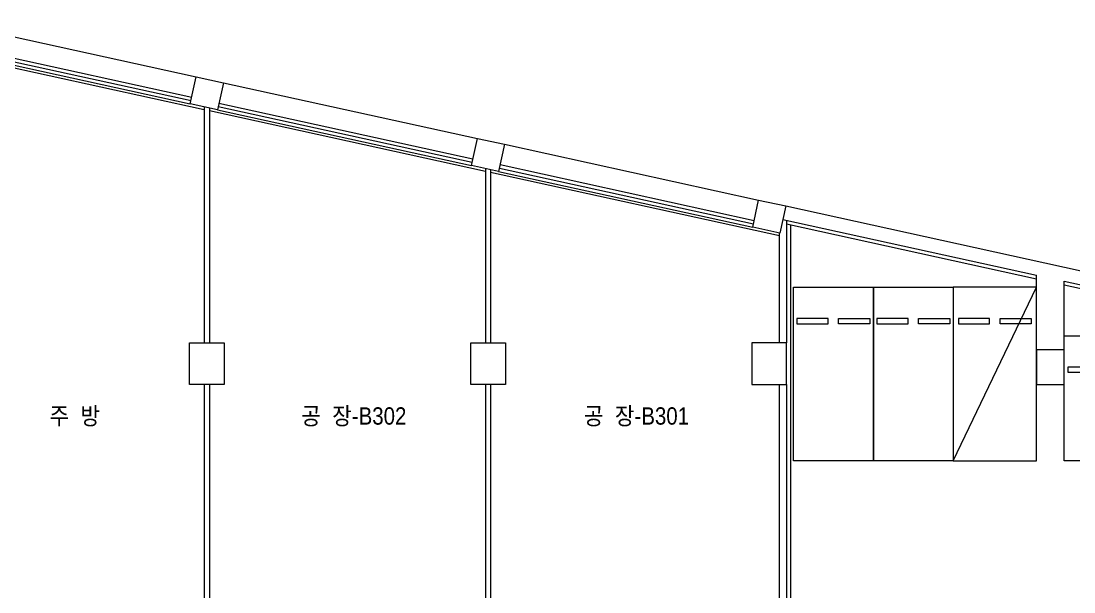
# Model space of a CAD drawing. Header units: millimetres. Extents: x 43806 to 399860, y -65551 to 59129.
# Drawn here: x 68934 to 99265, y -20453 to -4002 of the extents above; entities that cross this region are included whole.
import ezdxf
from ezdxf.enums import TextEntityAlignment as Align

# ---------------------------------------------------------------- set-up
doc = ezdxf.new("R2010")
doc.units = ezdxf.units.MM
doc.header["$LTSCALE"] = 400
doc.header["$MEASUREMENT"] = 0
doc.layers.add('A', color=8, linetype='CONTINUOUS', lineweight=0)
doc.styles.add('CS', font='', dxfattribs={"height": 300})
doc.styles.get('CS').set_extended_font_data('HYwulM')

msp = doc.modelspace()

# ---------------------------------------------------------------- linework, layer by layer
at = {"layer": 'A', "ltscale": 2}
for p, q in [((66663, -4002), (73981, -5607)), ((66534, -4588), (73853, -6193)), ((66686, -4724), (73831, -6290)), ((66686, -4826), (73810, -6388)), ((66686, -4898), (74211, -6548)), ((74763, -5778), (82081, -7383)), ((74634, -6364), (81953, -7969)), ((74211, -6476), (74211, -13274)), ((74361, -6509), (74361, -13274)), ((74361, -6581), (82311, -8324)), ((74591, -6559), (81910, -8164)), ((74613, -6462), (81931, -8067)), ((82863, -7554), (90181, -9159)), ((82734, -8140), (90053, -9745)), ((82311, -8252), (82311, -13274)), ((82461, -8285), (82461, -13274)), ((82461, -8357), (90786, -10183)), ((82691, -8336), (90010, -9941)), ((82713, -8238), (90031, -9843)), ((90963, -9331), (107481, -12953)), ((90877, -9721), (98186, -11324)), ((90986, -9745), (90986, -13274)), ((90986, -9848), (98186, -11427)), ((91106, -23568), (91106, -9874)), ((91112, -23574), (91112, -9875)), ((90786, -13274), (90786, -10111)), ((98186, -13474), (98186, -11324)), ((98986, -11500), (103086, -12399)), ((98986, -13474), (98986, -11500)), ((95786, -16674), (98186, -11674)), ((98986, -11602), (103086, -12501)), ((73786, -13274), (74786, -13274)), ((73786, -14474), (73786, -13274)), ((74786, -13274), (74786, -14474)), ((81886, -13274), (82886, -13274)), ((81886, -14474), (81886, -13274)), ((82886, -13274), (82886, -14474)), ((90986, -13274), (89986, -13274)), ((89986, -13274), (89986, -14474)), ((90986, -14474), (90986, -13274)), ((98986, -13474), (98186, -13474)), ((98186, -13474), (98186, -14474)), ((98986, -14474), (98986, -13474)), ((74786, -14474), (73786, -14474)), ((74211, -14474), (74211, -22474)), ((74361, -14474), (74361, -22474)), ((82886, -14474), (81886, -14474)), ((82311, -14474), (82311, -22474)), ((82461, -14474), (82461, -22474)), ((89986, -14474), (90986, -14474)), ((90786, -14474), (90986, -14474)), ((90786, -22474), (90786, -14474)), ((90986, -14474), (90986, -22474)), ((98186, -14474), (98986, -14474))]:
    msp.add_line(p, q, dxfattribs=at)
at = {"layer": 'A', "ltscale": 4}
for p, q in [((73810, -6388), (73981, -5607)), ((73981, -5607), (74763, -5778)), ((74763, -5778), (74591, -6559)), ((74591, -6559), (73810, -6388)), ((81910, -8164), (82081, -7383)), ((82081, -7383), (82863, -7554)), ((82863, -7554), (82691, -8336)), ((82691, -8336), (81910, -8164)), ((90010, -9941), (90181, -9159)), ((90181, -9159), (90963, -9331)), ((90963, -9331), (90791, -10112)), ((90791, -10112), (90010, -9941))]:
    msp.add_line(p, q, dxfattribs=at)
at = {"layer": 'A'}
for p, q in [((91186, -11674), (93486, -11674)), ((91186, -16674), (91186, -11674)), ((93486, -11674), (95786, -11674)), ((93486, -16674), (93486, -11674)), ((93486, -11674), (93486, -16674)), ((98186, -11674), (95786, -11674)), ((95786, -11674), (95786, -16674)), ((95786, -11674), (95786, -16674)), ((98186, -16674), (98186, -11674)), ((92186, -12574), (91286, -12574)), ((91286, -12574), (91286, -12724)), ((91286, -12724), (92186, -12724)), ((92186, -12724), (92186, -12574)), ((92486, -12724), (92486, -12574)), ((92486, -12574), (93386, -12574)), ((93386, -12724), (92486, -12724)), ((93386, -12574), (93386, -12724)), ((94486, -12574), (93586, -12574)), ((93586, -12574), (93586, -12724)), ((93586, -12724), (94486, -12724)), ((94486, -12724), (94486, -12574)), ((94786, -12724), (94786, -12574)), ((94786, -12574), (95686, -12574)), ((95686, -12724), (94786, -12724)), ((95686, -12574), (95686, -12724)), ((96836, -12574), (95936, -12574)), ((95936, -12574), (95936, -12724)), ((95936, -12724), (96836, -12724)), ((96836, -12724), (96836, -12574)), ((97136, -12724), (97136, -12574)), ((97136, -12574), (98036, -12574)), ((98036, -12724), (97136, -12724)), ((98036, -12574), (98036, -12724)), ((98986, -13074), (100986, -13074)), ((98986, -16674), (98986, -13074)), ((99786, -13974), (99086, -13974)), ((99086, -13974), (99086, -14124)), ((99086, -14124), (99786, -14124)), ((93486, -16674), (91186, -16674)), ((95786, -16674), (93486, -16674)), ((95786, -16674), (98186, -16674)), ((100986, -16674), (98986, -16674))]:
    msp.add_line(p, q, dxfattribs=at)

# ---------------------------------------------------------------- texts
at = {"layer": 'A', "style": 'CS', "width": 0.9}
for s, p in [('주  방', (70480, -15632)), ('공  장-B302', (78520, -15632)), ('공  장-B301', (86663, -15632))]:
    msp.add_text(s, height=500, dxfattribs=at).set_placement(p, align=Align.CENTER)

doc.saveas('drawing.dxf')
